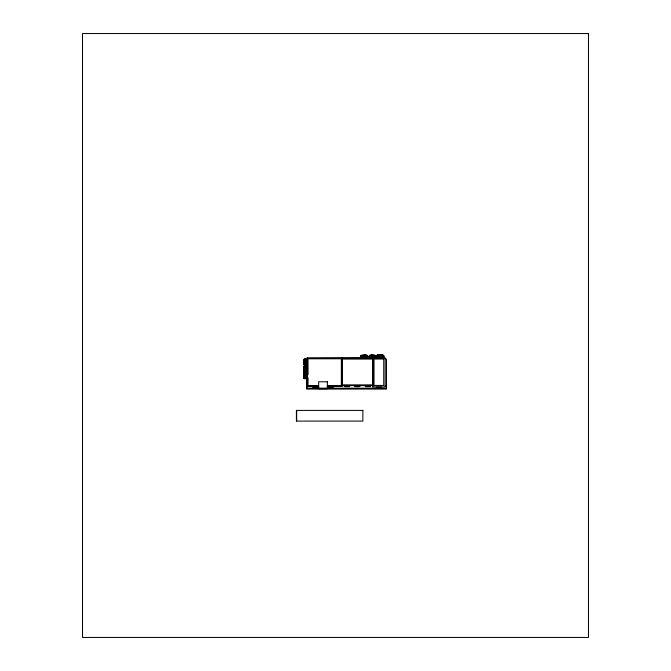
<?xml version="1.0" encoding="UTF-8"?>
<svg xmlns="http://www.w3.org/2000/svg" width="671" height="671" viewBox="0 0 671 671"><rect width="100%" height="100%" fill="white"/><g stroke="black" fill="none" stroke-linecap="round" stroke-linejoin="round"><path stroke-width="1.01" d="M303.636 375.349L303.762 372.665L303.661 378.209L305.775 378.486L306.102 376.725L305.825 378.452L303.77 378.327L303.594 377.085L303.728 372.673L306.06 372.439L306.093 375.483L305.892 372.338M306.152 373.957L306.051 372.925L306.068 374.141L303.745 374.493L303.854 372.841L304.005 375.735L303.988 372.346L305.909 372.38L303.778 372.59L304.592 372.313A8.622 8.622 0 0 1 305.313 372.304L306.077 372.539L306.102 374.577M306.303 368.27L306.353 366.433L305.783 366.123M373.118 355.336L369.796 355.689C371.432 354.422 377.077 356.175 370.056 355.328M375.106 355.353C377.068 358.951 371.86 356.376 371.583 357.786M304.097 361.845L304.164 362.919L304.399 359.924M306.186 373.11L306.144 375.148L306.035 373.395M376.917 356.729C375.534 354.758 380.155 354.858 377.496 355.043M304.282 378.327L303.711 376.389L305.355 376.33M306.202 373.143C304.609 370.434 303.485 373.63 304.148 374.175M306.102 372.64C304.726 371.206 306.815 376.892 305.33 374.795M361.921 355.286L365.804 355.286L361.359 355.378M303.569 377.949L303.611 376.121M304.793 364.613L305.464 364.613L303.929 363.783L304.366 359.505M304.097 373.554L304.114 372.439L305.12 372.371M305.875 373.261L305.766 375.315M304.517 364.496C302.26 365.15 305.557 352.216 306.27 363.246M379.123 355.613L379.199 355.487M379.216 355.932L379.467 355.563M367.515 356.964C366.567 352.77 369.394 358.876 365.418 357.718M379.576 355.831L379.534 355.773M377.748 357.408C382.923 359.019 385.171 354.204 378.687 355.034M303.737 375.072L304.173 373.135L304.106 373.73M305.364 367.356C305.313 363.279 301.573 372.162 305.54 371.583C307.586 368.966 305.146 371.373 306.102 371.281C306.429 371.977 302.176 370.585 304.936 371.558M305.666 375.45L306.119 372.724M306.093 377.136L303.611 376.708L303.669 375.03M305.657 375.391L305.708 374.728A14.359 2.365 -89.1 0 1 305.708 373.932C302.982 367.683 303.913 378.67 303.846 372.875M304.282 366.769L304.189 369.83M305.666 373.932C306.244 372.757 303.728 372.581 304.097 373.73M305.674 373.42L305.657 375.198M306.32 369.713C306.622 364.37 305.456 373.428 306.311 370.778M303.879 369.729L303.913 366.358L304.424 366.123M303.963 361.887L303.98 361.283M305.649 374.879L305.758 373.151M303.871 373.151L303.686 374.183M303.929 369.796L304.433 371.449L306.236 371.004M304.953 367.356C305.12 368.572 302.94 370.317 304.701 371.549A8.237 8.237 0 0 0 305.506 371.516L304.617 371.541M305.682 375.148L305.724 373.386M306.161 361.845L306.093 362.919L305.867 359.924M374.913 357.442L370.929 357.609L375.047 357.584L374.863 355.32M304.827 364.554C307.544 365.276 305.75 359.446 306.303 360.285M306.253 362.843C306.639 364.672 305.322 364.563 305.188 364.521M306.077 369.755L305.255 367.356M372.103 355.63L371.13 355.462L373.89 355.328M305.993 378.167C305.464 379.593 302.663 377.446 303.644 376.683C302.428 380.046 308.048 378.008 305.49 376.943M303.971 374.041L303.678 376.465M304.466 374.779L303.829 376.808L305.892 376.708M306.043 377.932L306.093 377.06M305.817 378.444L303.711 378.092L305.959 378.142L305.917 376.8L305.531 378.561L305.901 377.127M303.703 377.966L303.636 377.211L303.955 378.419L305.926 378.36M304.441 374.762L303.737 374.728L303.955 373.672M303.82 373.487L303.678 373.848M303.77 377.857L303.619 376.834L304.533 376.884M304.097 374.762L303.435 376.205M304.466 375.282L303.837 375.274L303.888 374.754M303.921 377.949L303.938 377.043M303.913 375.575L304.005 375.064M304.005 374.015L304.022 373.068M303.997 378.184L304.03 376.725M304.114 372.824L304.097 374.863A12.489 7.641 -89.4 0 0 304.055 374.175M303.77 378.335L305.573 378.469M305.28 378.553C305.011 378.494 301.849 378.201 305.498 378.31M304.626 372.338C306.983 372.388 305.448 374.829 306.202 373.059M303.678 378.092L304.81 378.469L305.515 377.094L305.02 377.152L304.827 378.603L303.619 377.949M305.263 372.355L305.355 372.405A10.216 9.948 1.3 0 0 304.592 372.388L304.617 372.288A7.943 7.943 0 0 1 305.305 372.33L305.171 372.304M305.64 378.218L305.674 376.758M305.724 378.218L304.785 378.662M305.733 377.991L305.75 377.043M305.817 374.057L305.833 373.11M305.968 373.973L305.984 373.193M306.119 375.299L306.152 374.812M370.342 355.253L372.564 355.378L371.583 355.144M377.312 355.034L377.169 357.417M304.441 371.365L304.223 371.004M361.09 356.184C362.08 355.965 360.101 354.322 361.468 357.677C364.11 359.119 358.457 355.286 362.407 355.286M375.064 356.804L375.072 356.133M305.339 368.153L306.06 368.153C306.11 369.436 303.133 369.084 304.055 369.302C305.582 371.944 307.57 367.465 305.682 366.106C302.957 365.091 303.116 371.734 306.01 369.973C306.697 368.371 303.426 369.251 303.879 368.144M304.592 359.102L305.607 359.153L304.047 359.362M381.807 357.299C382.411 357.458 380.818 353.357 383.703 355.487M304.399 371.147L303.896 370.828L304.257 371.231M369.906 357.131L369.419 356.905L369.805 357.115M373.906 357.366L373.722 355.605L372.682 355.622M303.955 359.79L303.988 360.117M375.022 357.5L375.206 356.46M367.456 356.804L367.456 356.93M381.531 357.534L377.01 357.366L377.362 355.118L377.094 357.492L376.993 355.177L377.136 355.588M362.65 357.358C361.971 353.659 364.336 357.467 363.464 356.704M369.796 355.689C369.562 354.925 368.924 356.578 370.082 355.253M380.382 357.576C384.517 357.786 383.493 353.969 377.748 355.185M303.913 363.363L303.955 362.717L304.408 362.868M376.976 356.93L377.345 357.433L376.859 356.855M303.988 372.363L303.695 373.781L306.026 373.764M372.942 357.484C366.517 358.348 370.3 354.657 369.796 355.336M305.959 364.395L306.278 363.917L305.775 364.496M306.236 364.034L306.345 363.556M304.148 362.843L306.11 362.843L306.286 360.57M306.06 377.84L305.934 377.186M370.082 357.677L369.453 356.662L369.578 357.551L370.753 357.24M307.595 358.389L384.391 358.104A2.139 2.139 0 0 1 385.255 358.289L385.523 358.431A2.139 2.139 0 0 1 386.513 360.453L386.513 389.063L306.664 389.063L306.664 358.104L362.575 358.104M369.478 355.655L369.696 357.542M305.909 364.353L305.859 362.868L306.32 363.112M306.278 367.347L306.119 366.232L306.337 367.087M369.419 356.838L369.461 355.689L369.604 357.526L369.671 355.848M375.282 356.947L375.156 355.462M378.788 356.829L378.343 355.907C378.956 355.873 379.199 358.817 379.216 355.32L379.216 356.049M365.796 355.362L366.307 355.286M367.406 357.433L365.687 357.786L365.536 357.349C370.761 356.259 357.718 353.399 361.359 357.643M303.913 375.349L303.644 375.248M363.464 356.318C363.112 354.598 369.385 355.865 365.955 355.429M379.702 355.672L379.551 355.58M306.261 363.69L306.077 364.177M367.331 356.897L367.272 357.484L364.378 357.324M304.03 359.53L304.265 359.195A2.877 2.877 0 0 1 306.001 359.195L306.295 359.841M376.917 355.865L376.884 356.293L378.318 356.293M369.461 355.705L369.344 356.712L369.704 355.429M369.36 356.712L369.436 355.873M375.106 356.544L375.081 356.158M379.182 356.511L379.081 357.425L377.496 357.551M372.036 357.609C372.774 358.289 368.807 355.387 372.061 355.404L371.315 355.404L373.982 355.437L373.781 357.291L374.275 357.383L374.343 355.487L374.955 355.345M304.047 369.637L304.877 369.536L304.953 368.236M304.064 375.71L304.089 375.114M375.081 356.762L375.106 356.385M369.369 356.502L369.411 355.965M304.894 365.812C308.559 365.947 301.765 365.997 305.313 365.812M304.877 369.125L305.255 368.354L305.33 369.536L306.186 369.536L305.951 367.356M381.631 357.165C382.034 358.28 384.642 357.341 383.695 355.898L383.703 356.662L383.627 355.244M305.791 369.62L305.724 369.369M306.102 368.144L305.926 366.769M362.6 356.192L362.927 355.42M373.118 357.484L373.495 357.433M306.328 360.57L306.228 359.53M304.08 367.029L304.148 366.567M305.859 373.453L305.607 372.925M305.766 371.147L306.286 370.82L305.783 371.373M367.272 357.484L366.592 355.638M303.929 367.347L304.164 365.947L306.119 366.014M366.836 357.316C366.752 356.67 367.045 354.632 367.331 356.125M306.152 366.181L304.089 366.014M303.669 373.386L303.82 373.831M303.678 377.337L303.686 377.781L303.678 377.203M378.788 355.764L378.889 355.202L379.962 355.437M305.657 365.838L305.993 366.291M306.152 369.469L305.968 369.117M303.896 378.352L304.466 378.578M306.194 373.051L305.607 372.355L305.741 372.917M304.072 369.796L304.265 368.824L304.097 369.587M303.837 373.202L303.636 373.663M371.407 357.509L371.86 357.484M306.756 377.144C304.676 375.735 304.617 380.566 304.634 377.102C305.112 381.329 304.265 374.997 304.34 378.15L304.265 377.773M305.389 377.798L305.422 377.211M379.962 357.157C379.132 357.584 379.04 357.702 379.216 357.274M304.089 375.274L303.753 376.498M382.135 357.182L382.512 357.266M378.519 355.538L379.442 354.816M303.955 373.244L303.703 373.848L303.711 372.933M371.004 355.328L372.036 355.32M374.552 357.24L373.982 357.677L373.906 355.555M371.927 355.613C370.895 360.008 371.097 352.946 371.927 357.316M303.678 373.294L303.82 373.688M371.516 355.202L371.851 355.529M363.196 357.4L363.128 355.454M369.57 355.907L370.954 355.672L369.998 355.856M307.519 386.077L306.664 388.207L386.513 388.207M303.837 376.792L305.422 376.305M375.282 355.982L375.29 356.46L369.511 356.477L370.342 356.477M303.82 378.293L304.349 378.369M372.648 357.391L370.845 357.24M366.752 355.764L364.328 355.303L366.039 355.244M378.335 357.475L377.974 357.291M382.176 357.517C381.514 358.398 381.916 355.043 382.613 354.984M372.48 357.509L371.264 357.517M364.445 357.601L366.894 357.584M303.795 372.95L304.265 372.9M304.106 369.696L304.257 369.939A1.912 1.904 0 0 0 305.104 370.065A1.912 1.904 0 0 0 305.951 369.939L305.993 369.092M306.211 370.937L305.817 371.147M378.763 356.561L378.763 356.033M304.391 378.519L303.854 378.419M371.164 355.538L371.13 357.366M377.857 355.303L377.698 355.06M382.051 357.551L382.118 355.043M305.758 372.371L303.904 372.556L306.068 372.623M305.909 363.934L305.859 362.868M373.873 357.677L373.378 355.328L374.2 355.253M364.714 357.509C372.464 357.727 360.31 351.612 362.835 358.406M371.113 357.601L372.581 357.526M304.156 376.297L304.458 376.498M370.811 357.626L370.233 357.568M303.988 375.936L304.433 375.886A4.311 3.984 1.2 0 0 305.112 375.936L305.557 375.877M371.826 357.4L373.739 357.492M305.615 376.599L305.028 376.255L305.666 376.221M305.808 376.741L304.844 376.976M378.184 357.551L377.756 357.291M365.955 357.584L366.702 357.391M373.562 357.635L374.351 357.568M373.747 355.404L372.707 355.471L373.495 355.496M361.191 357.526L362.785 357.626M374.166 357.4C375.693 355.882 372.162 355.278 374.913 355.487M362.214 357.727L361.669 357.735M371.13 357.467L371.768 357.333M382.537 357.475L381.95 357.551M305.682 375.785L303.988 375.735M362.785 355.387L365.611 355.295M377.488 355.018L378.201 355.043M381.765 355.026L382.663 355.043M304.257 377.043L304.617 377.11M381.531 355.06L378.989 355.085M373.462 357.609L372.514 357.609L373.118 357.609M365.494 357.727L365.586 357.224M372.539 355.462L373.571 355.437M366.299 355.244L367.331 355.429L367.456 356.217M365.963 357.576L366.676 357.4M364.588 357.375L365.611 357.568M372.12 355.32L374.603 355.353L373.487 355.689M377.588 355.538L378.377 355.538M375.257 356.125L375.282 356.804M378.578 356.293L383.804 356.293M377.588 357.056L378.377 357.056M374.795 357.249L375.24 357.249M377.639 357.291L377.983 357.559M370.677 357.593L370.056 357.568M381.707 357.551L382.663 357.551M365.821 357.735L366.517 357.735M364.655 358.104L385.204 358.171L385.204 386.89L372.548 386.89L372.548 358.171M307.31 358.314L362.592 358.28M364.647 358.314L384.416 358.28M372.766 359.06L342.42 359.06L342.42 384.969L372.766 384.969M303.913 363.556L304.307 364.395M304.013 363.967L304.374 364.378L304.307 363.204M304.433 366.517L304.86 366.584M305.347 366.584L305.674 366.584M304.282 366.651L305.926 366.651M304.257 366.995L305.951 366.995M304.148 368.153L304.869 368.153M304.877 369.31L305.33 369.31M307.31 374.049L306.454 374.049L306.454 378.603L307.519 378.603M306.454 374.259L307.595 374.259L307.519 358.104M306.739 374.334L307.595 374.334M306.773 375.324L305.456 375.257L305.456 377.387L306.739 377.387M305.456 375.508L306.756 375.466M306.664 378.318L307.595 378.318L307.519 386.286M341.74 385.431L372.413 385.431M318.616 385.607L307.981 385.607L307.981 377.924L307.125 377.924L307.125 374.72L307.981 374.72L307.981 358.784L341.354 358.784L341.354 385.607L327.414 385.607M341.74 385.649L372.413 385.649M307.595 386.001L318.582 386.001L307.486 386.11L307.486 378.385L306.63 378.419L306.63 374.225M342.025 386.077L327.44 386.077L341.816 386.001L341.816 358.314M385.095 386.077L386.513 386.077M318.691 386.286L307.31 386.286L307.31 378.603M327.305 386.286L342.025 386.286L342.025 358.104M376.314 387.251L381.438 387.251M319.153 388.459L326.844 388.459M372.573 355.538L371.944 355.529M372.682 355.404L373.118 355.404M380.616 357.576L378.738 357.274M303.737 374.703L306.051 374.754M303.888 374.896L304.542 374.904M303.837 375.072L304.676 375.089M304.03 375.911L304.483 375.919M304.03 376.876L305.666 376.909M304.005 378.033L305.64 378.067M304.491 378.645L305.129 378.679M305.716 374.879L305.892 374.938M304.441 371.147L303.971 371.088M305.473 359.086L304.726 359.035M373.378 357.291L373.755 355.596M367.406 355.588L366.576 355.244M304.483 375.869L303.829 375.802M369.998 357.148L370.954 357.257L370.107 357.089M375.232 355.831L374.795 355.68M371.768 355.596L371.13 355.462M363.523 355.714C361.946 354.632 362.944 358.893 362.617 356.511M303.837 362.063L304.122 363.095L305.129 363.204L306.135 363.095L306.161 362.214M369.478 357.308L369.352 356.838L369.402 357.266M369.394 356.586L369.444 357.148M305.255 368.236L305.33 369.125M361.099 356.561L361.141 357.148M305.892 359.505L305.926 360.562M383.024 356.041L383.024 356.553M381.967 355.454L381.967 357.131M376.817 355.932L376.817 356.662M373.437 358.171L373.437 385.968M370.501 385.364L370.501 386.639L365.376 386.639L365.376 385.364M367.565 356.041L367.565 356.972M364.714 358.389L364.714 357.106L362.583 357.106L362.65 358.423M364.47 357.106L364.47 358.406M359.832 385.364L359.832 386.639L354.707 386.639L354.707 385.364M349.583 385.364L349.583 386.639L344.458 386.639L344.458 385.364M333.286 386.001L333.286 387.284L328.161 387.284L328.161 386.001M317.836 386.001L317.836 387.284L312.72 387.284L312.72 386.001M307.486 358.28L307.486 374.225M307.31 358.104L307.31 374.259M306.353 370.048L306.353 370.711M304.324 359.606L304.324 360.235M303.854 366.433L303.854 367.096M303.854 370.048L303.854 370.711M296.683 410.409L296.683 421.086M306.077 364.336A1.946 1.946 0 0 1 304.181 364.336M304.475 372.321A9.52 9.52 0 0 1 305.422 372.338M379.115 356.737L379.115 356.737M588.484 33.55L82.516 33.55L82.516 637.45L588.484 637.45L588.484 33.55M383.745 359.027L374.007 359.027L374.007 385.431L383.745 385.431L383.745 359.027M327.339 381.799L318.658 381.799L318.658 388.702L327.339 388.702L327.339 381.799M362.868 410.409L296.414 410.409L296.414 421.086L362.868 421.086L362.868 410.409M305.825 375.399L305.817 374.896L305.842 375.391"/></g></svg>
